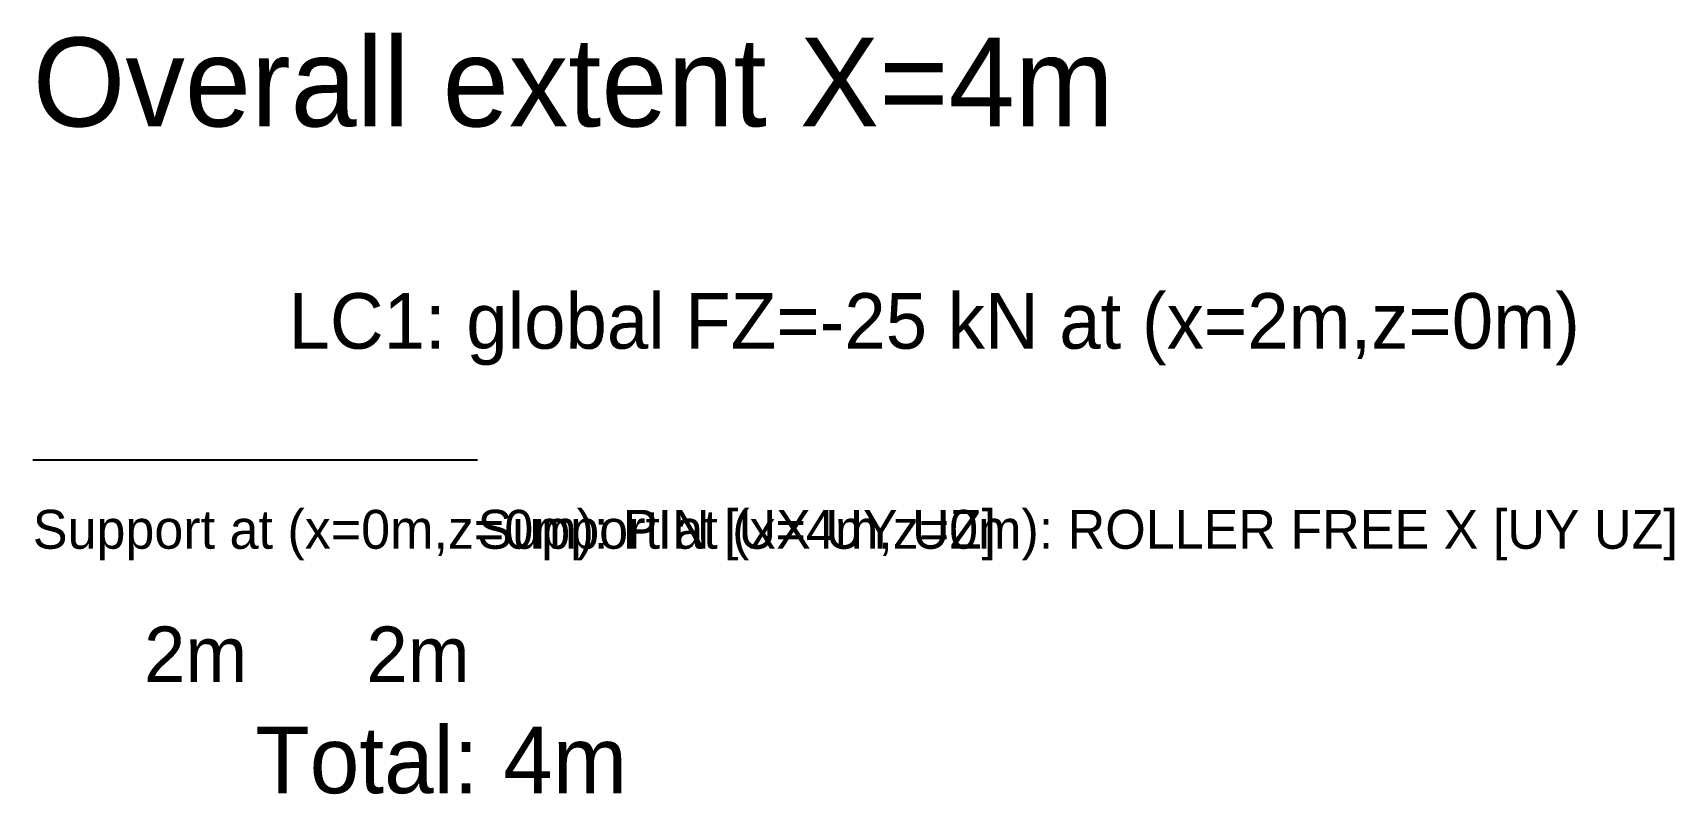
# Model space of a CAD drawing. Header units: metres. Extents: x 0 to 14.8, y -3 to 3.8.
import ezdxf

# ---------------------------------------------------------------- set-up
doc = ezdxf.new("R2010")
doc.units = ezdxf.units.M
for name, color, linetype in [('DIM', 5, 'CONTINUOUS'), ('LOAD', 1, 'CONTINUOUS'), ('STRUCT', 7, 'CONTINUOUS'), ('SUPPORT', 3, 'CONTINUOUS')]:
    doc.layers.add(name, color=color, linetype=linetype)

msp = doc.modelspace()

# ---------------------------------------------------------------- linework, layer by layer
at = {"layer": 'STRUCT'}
for p, q in [((0, 0), (2, 0)), ((2, 0), (4, 0))]:
    msp.add_line(p, q, dxfattribs=at)

# ---------------------------------------------------------------- texts
at = {"layer": 'DIM'}
for s, height, p in [('2m', 0.5, (1, -2)), ('2m', 0.5, (3, -2)), ('Total: 4m', 0.6, (2, -3))]:
    msp.add_text(s, height=height, dxfattribs=at).set_placement(p)
at = {"layer": 'LOAD'}
msp.add_text('LC1: global FZ=-25 kN at (x=2m,z=0m)', height=0.5, dxfattribs=at).set_placement((2.3, 1))
at = {"layer": 'SUPPORT'}
for s, p in [('Support at (x=0m,z=0m): PIN [UX UY UZ]', (0, -0.8)), ('Support at (x=4m,z=0m): ROLLER FREE X [UY UZ]', (4, -0.8))]:
    msp.add_text(s, height=0.35, dxfattribs=at).set_placement(p)
at = {"layer": 'TEXT'}
msp.add_text('Overall extent X=4m', height=0.8, dxfattribs=at).set_placement((0, 3))

doc.saveas('drawing.dxf')
